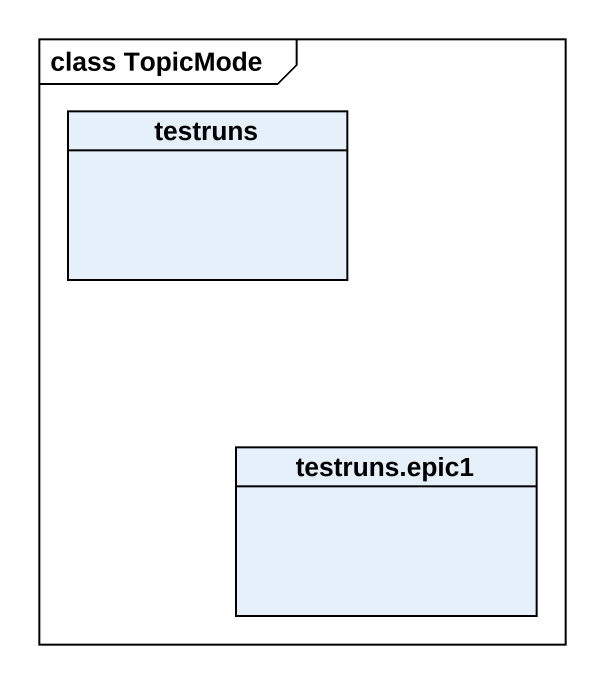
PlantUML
@startuml
mainframe class TopicMode
hide circle
hide empty members
class testruns
class "testruns.epic1" as testruns_epic1
@enduml
